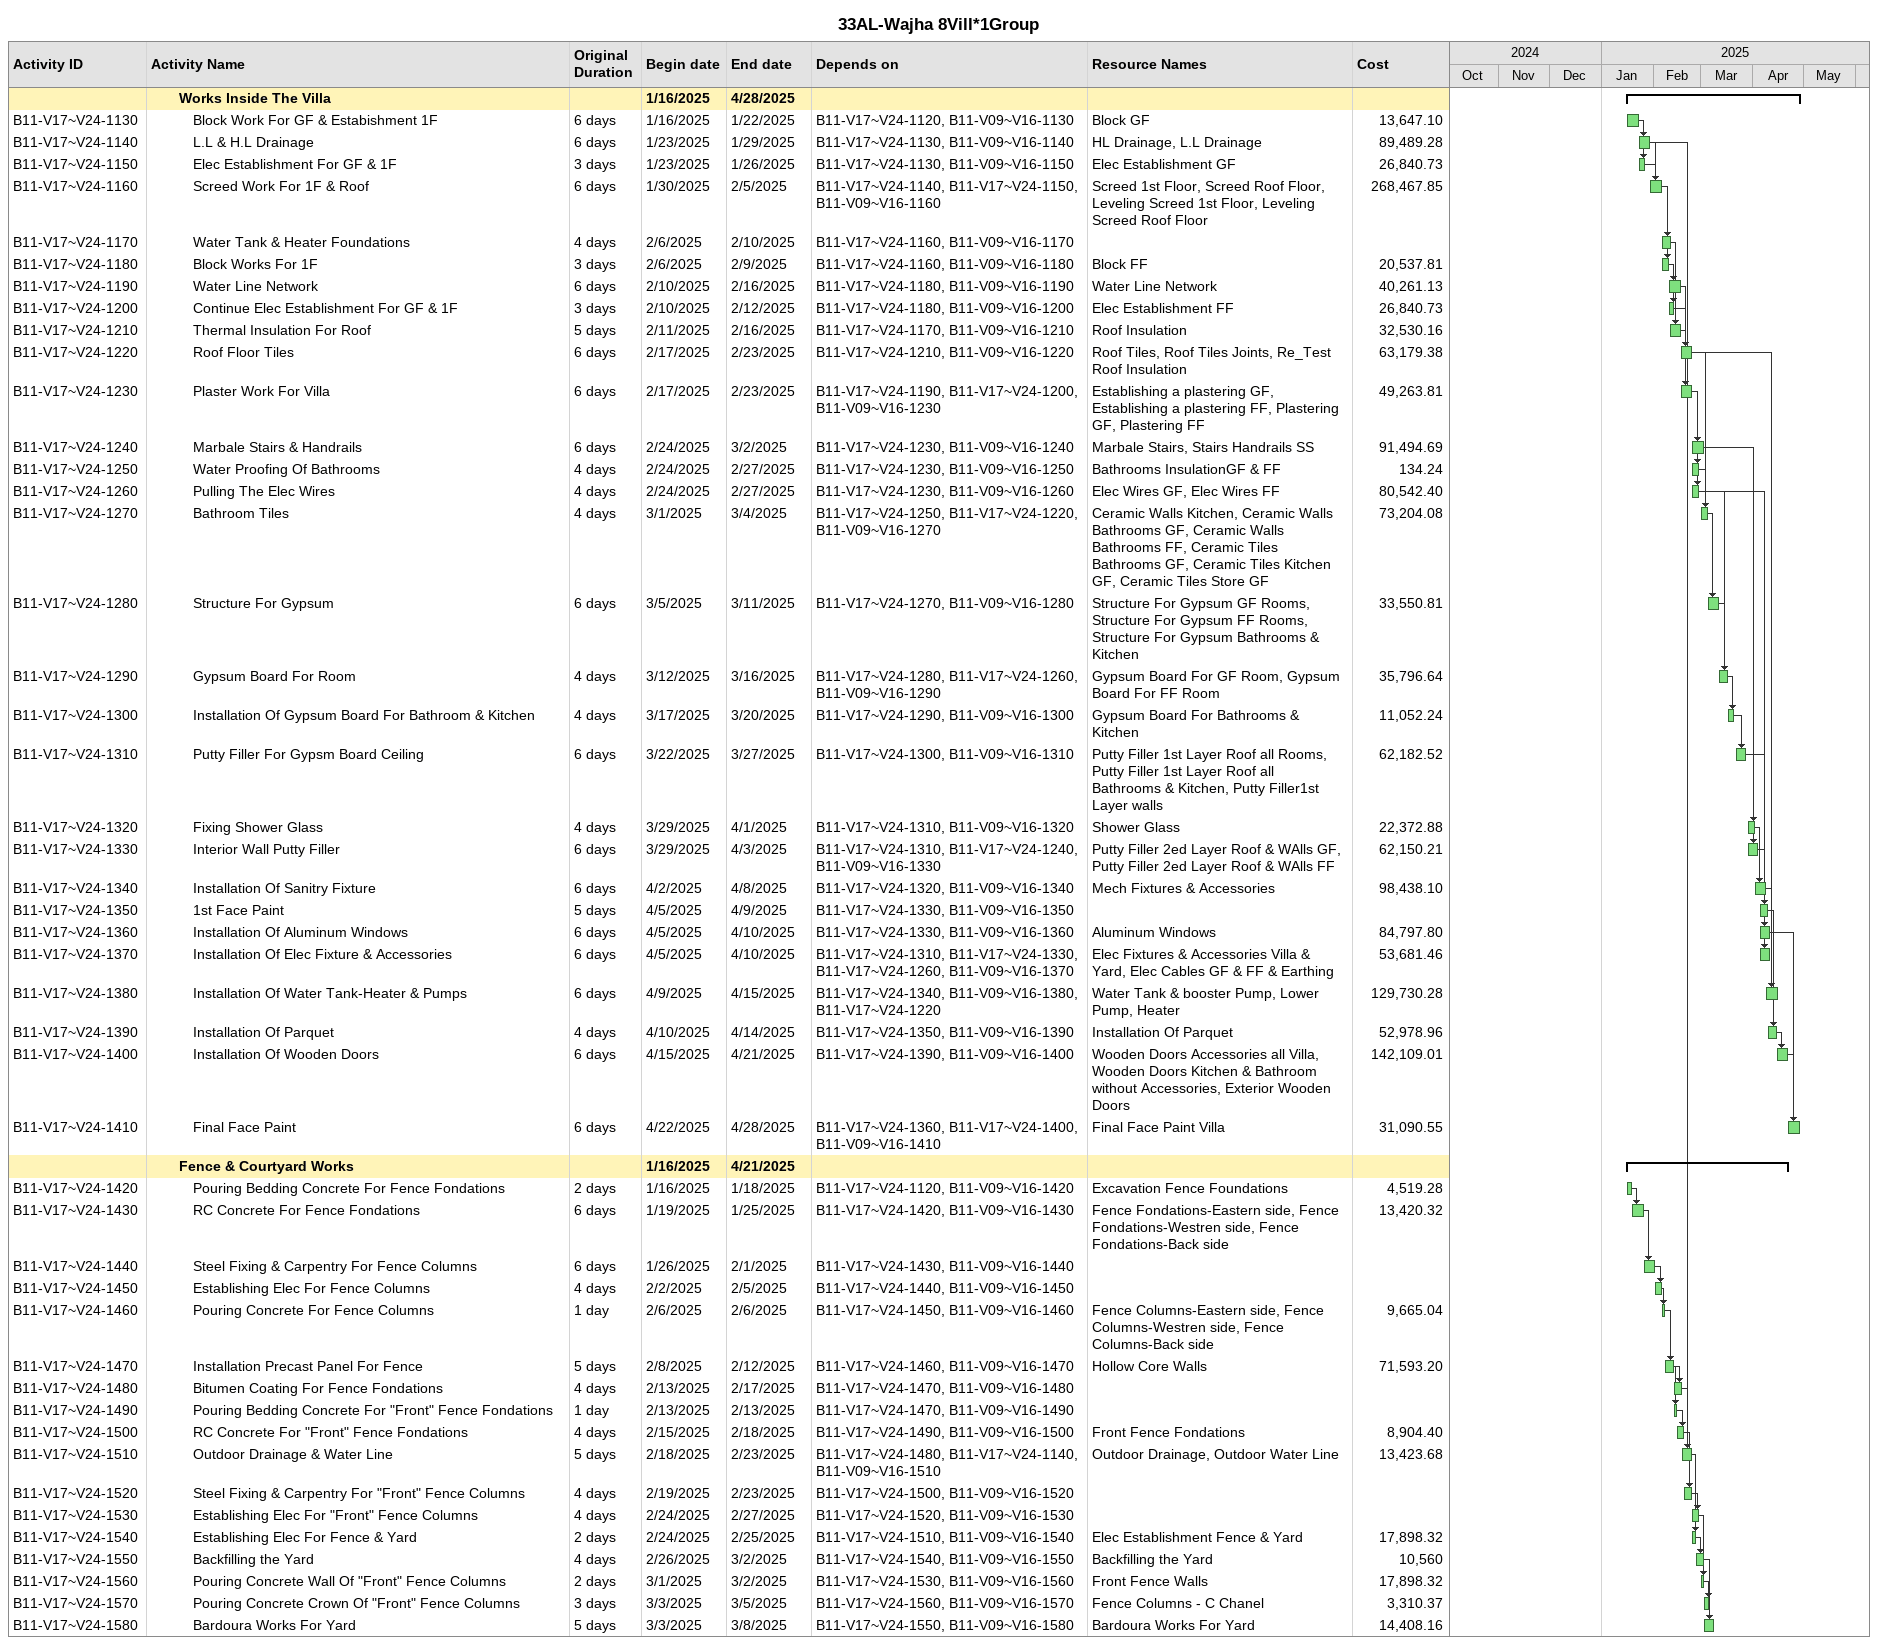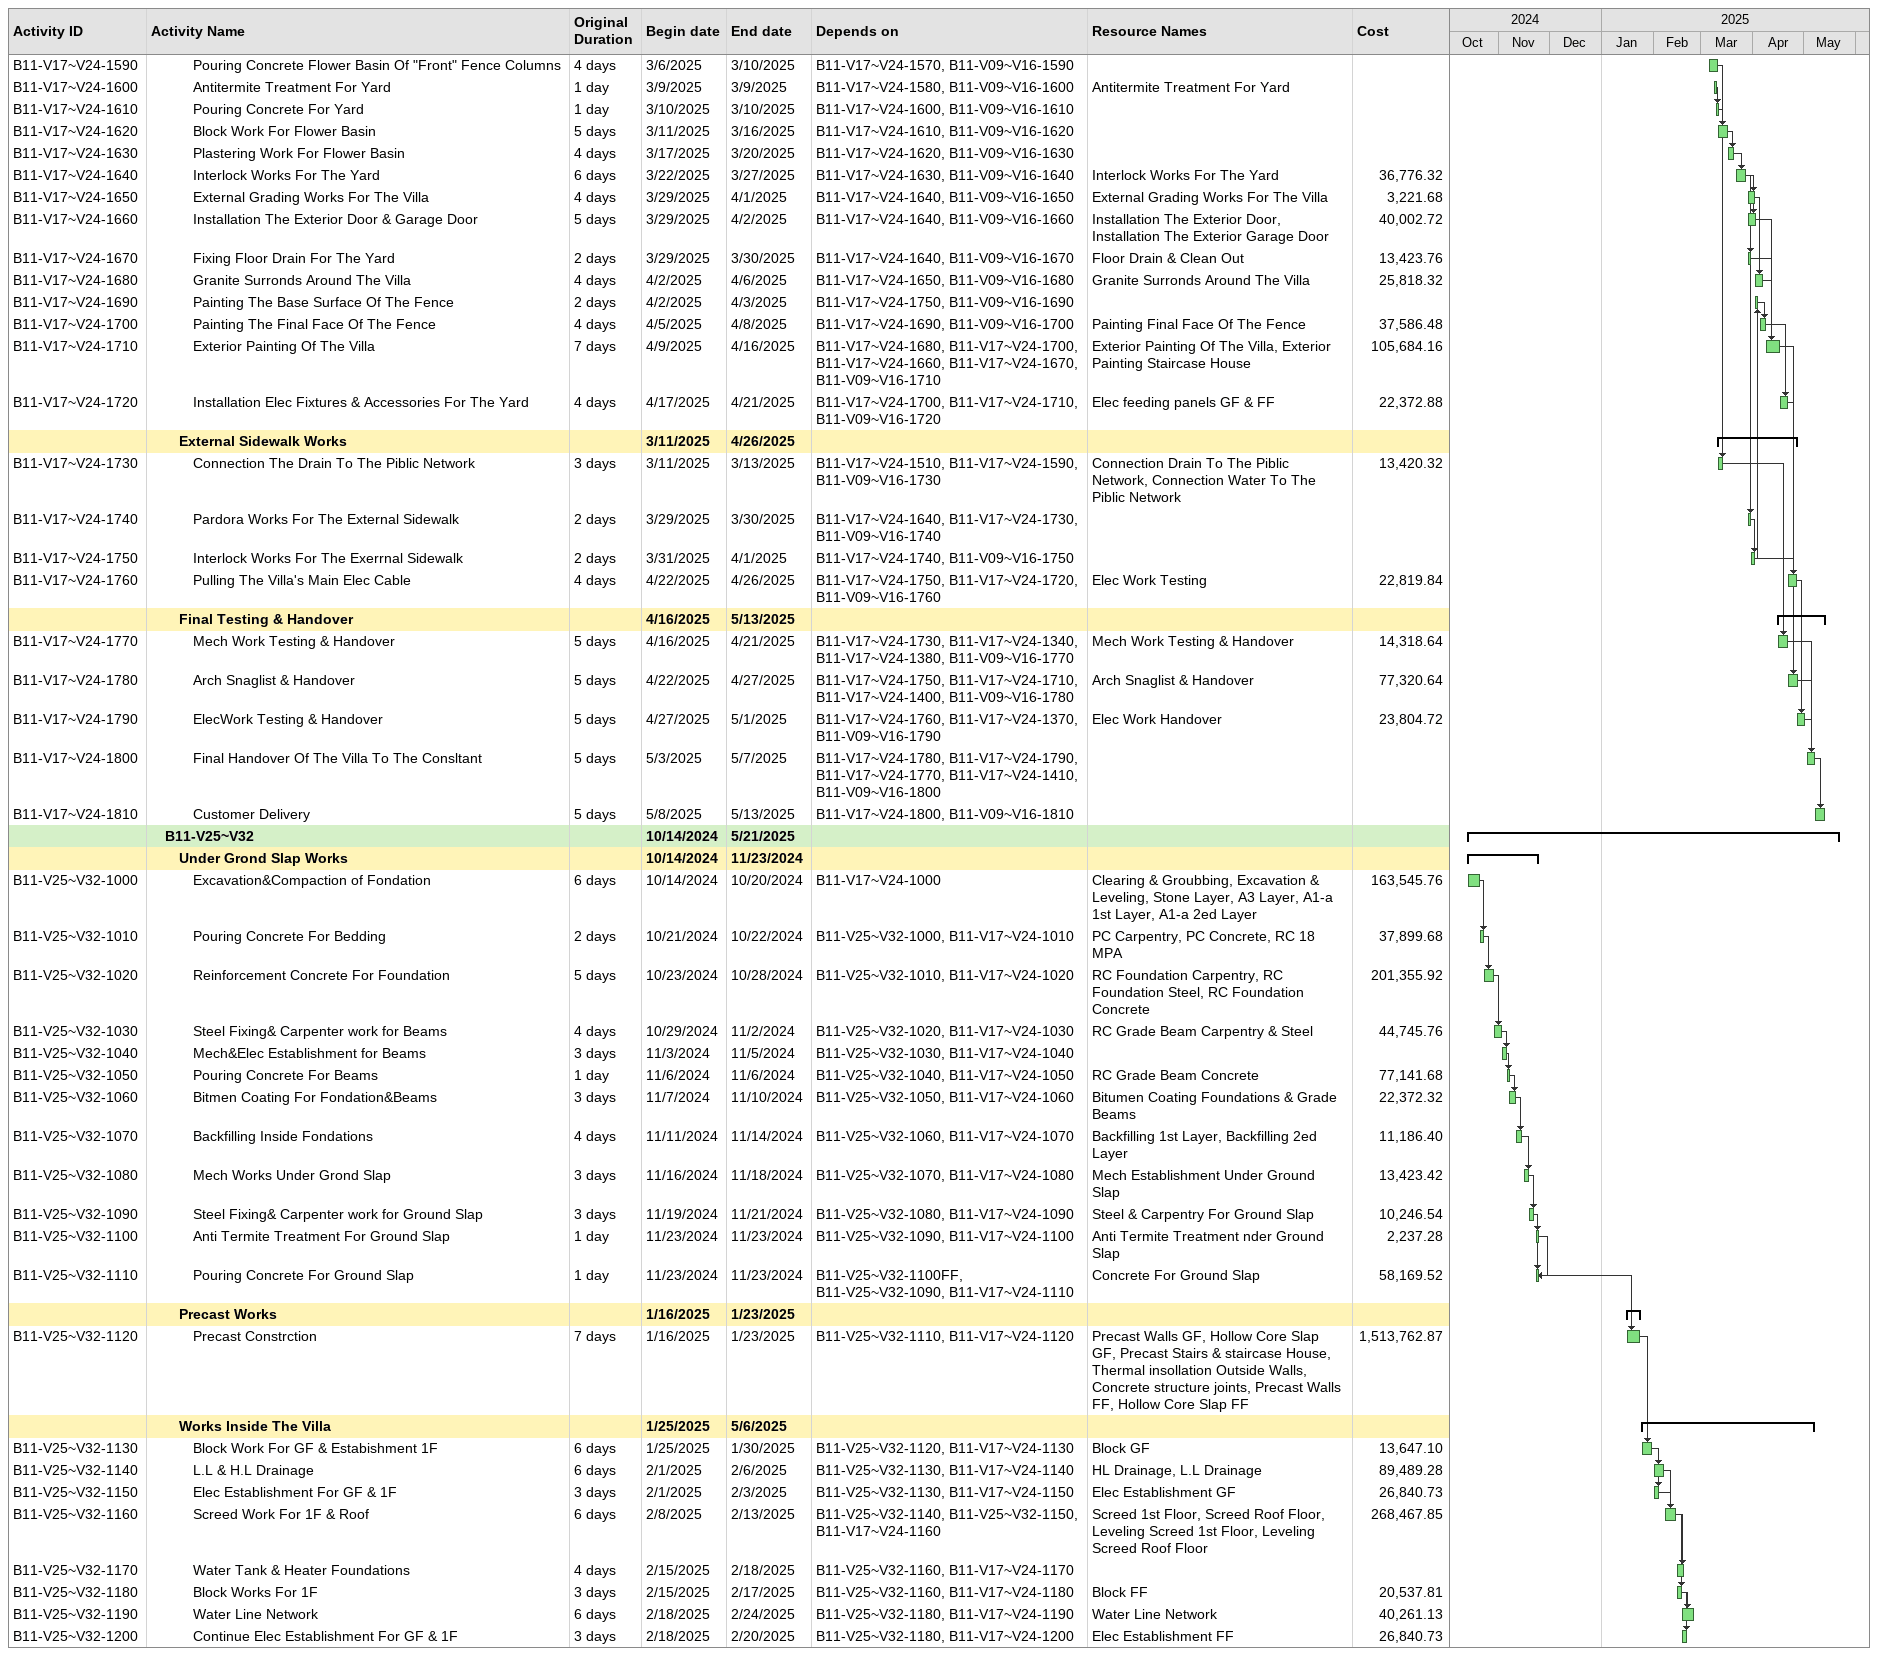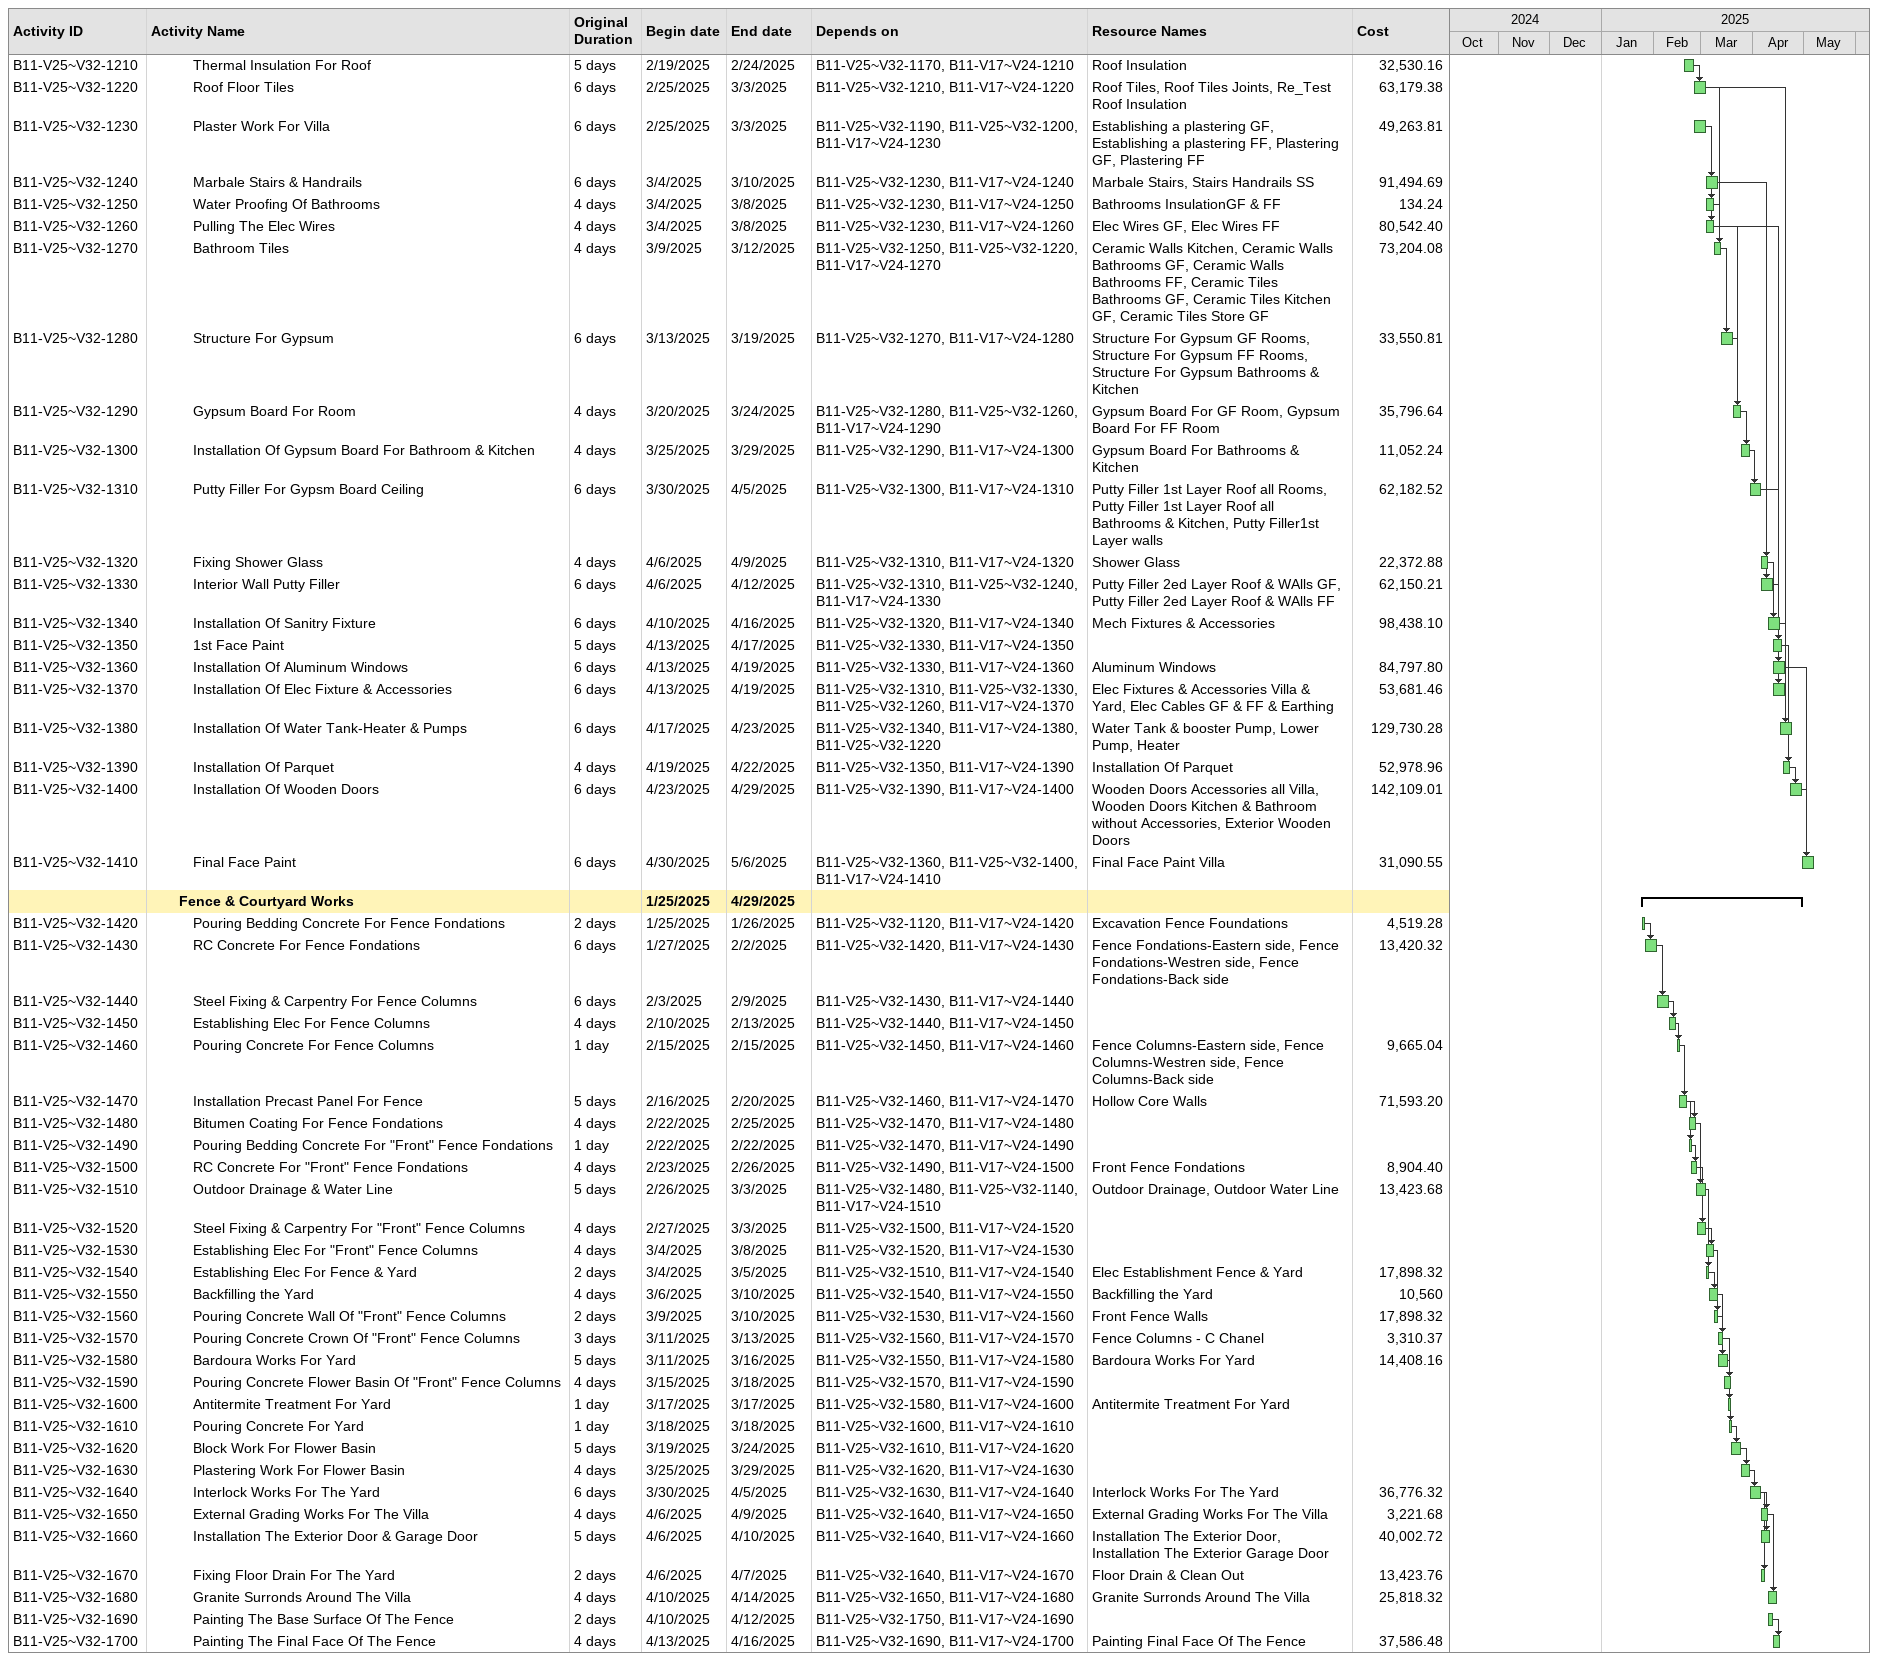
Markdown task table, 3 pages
33AL-Wajha 8Vill*1Group

| ID | Level | Task | Original duration | Start | Finish | Predecessors | Resources | Cost |
|---|---|---|---|---|---|---|---|---|
|  | 3 | **Works Inside The Villa** |  | 2025-01-16 | 2025-04-28 |  |  |  |
| B11-V17~V24-1130 | 4 | Block Work For GF & Estabishment 1F | 6d | 2025-01-16 | 2025-01-22 | B11-V17~V24-1120, B11-V09~V16-1130 | Block GF | 13647.10 |
| B11-V17~V24-1140 | 4 | L.L & H.L Drainage | 6d | 2025-01-23 | 2025-01-29 | B11-V17~V24-1130, B11-V09~V16-1140 | HL Drainage, L.L Drainage | 89489.28 |
| B11-V17~V24-1150 | 4 | Elec Establishment For GF & 1F | 3d | 2025-01-23 | 2025-01-26 | B11-V17~V24-1130, B11-V09~V16-1150 | Elec Establishment GF | 26840.73 |
| B11-V17~V24-1160 | 4 | Screed Work For 1F & Roof | 6d | 2025-01-30 | 2025-02-05 | B11-V17~V24-1140, B11-V17~V24-1150, B11-V09~V16-1160 | Screed 1st Floor, Screed Roof Floor, Leveling Screed 1st Floor, Leveling Screed Roof Floor | 268467.85 |
| B11-V17~V24-1170 | 4 | Water Tank & Heater Foundations | 4d | 2025-02-06 | 2025-02-10 | B11-V17~V24-1160, B11-V09~V16-1170 |  |  |
| B11-V17~V24-1180 | 4 | Block Works For 1F | 3d | 2025-02-06 | 2025-02-09 | B11-V17~V24-1160, B11-V09~V16-1180 | Block FF | 20537.81 |
| B11-V17~V24-1190 | 4 | Water Line Network | 6d | 2025-02-10 | 2025-02-16 | B11-V17~V24-1180, B11-V09~V16-1190 | Water Line Network | 40261.13 |
| B11-V17~V24-1200 | 4 | Continue Elec Establishment For GF & 1F | 3d | 2025-02-10 | 2025-02-12 | B11-V17~V24-1180, B11-V09~V16-1200 | Elec Establishment FF | 26840.73 |
| B11-V17~V24-1210 | 4 | Thermal Insulation For Roof | 5d | 2025-02-11 | 2025-02-16 | B11-V17~V24-1170, B11-V09~V16-1210 | Roof Insulation | 32530.16 |
| B11-V17~V24-1220 | 4 | Roof Floor Tiles | 6d | 2025-02-17 | 2025-02-23 | B11-V17~V24-1210, B11-V09~V16-1220 | Roof Tiles, Roof Tiles Joints, Re_Test Roof Insulation | 63179.38 |
| B11-V17~V24-1230 | 4 | Plaster Work For Villa | 6d | 2025-02-17 | 2025-02-23 | B11-V17~V24-1190, B11-V17~V24-1200, B11-V09~V16-1230 | Establishing a plastering GF, Establishing a plastering FF, Plastering GF, Plastering FF | 49263.81 |
| B11-V17~V24-1240 | 4 | Marbale Stairs & Handrails | 6d | 2025-02-24 | 2025-03-02 | B11-V17~V24-1230, B11-V09~V16-1240 | Marbale Stairs, Stairs Handrails SS | 91494.69 |
| B11-V17~V24-1250 | 4 | Water Proofing Of Bathrooms | 4d | 2025-02-24 | 2025-02-27 | B11-V17~V24-1230, B11-V09~V16-1250 | Bathrooms InsulationGF & FF | 134.24 |
| B11-V17~V24-1260 | 4 | Pulling The Elec Wires | 4d | 2025-02-24 | 2025-02-27 | B11-V17~V24-1230, B11-V09~V16-1260 | Elec Wires GF, Elec Wires FF | 80542.40 |
| B11-V17~V24-1270 | 4 | Bathroom Tiles | 4d | 2025-03-01 | 2025-03-04 | B11-V17~V24-1250, B11-V17~V24-1220, B11-V09~V16-1270 | Ceramic Walls Kitchen, Ceramic Walls Bathrooms GF, Ceramic Walls Bathrooms FF, Ceramic Tiles Bathrooms GF, Ceramic Tiles Kitchen GF, Ceramic Tiles Store GF | 73204.08 |
| B11-V17~V24-1280 | 4 | Structure For Gypsum | 6d | 2025-03-05 | 2025-03-11 | B11-V17~V24-1270, B11-V09~V16-1280 | Structure For Gypsum GF Rooms, Structure For Gypsum FF Rooms, Structure For Gypsum Bathrooms & Kitchen | 33550.81 |
| B11-V17~V24-1290 | 4 | Gypsum Board For Room | 4d | 2025-03-12 | 2025-03-16 | B11-V17~V24-1280, B11-V17~V24-1260, B11-V09~V16-1290 | Gypsum Board For GF Room, Gypsum Board For FF Room | 35796.64 |
| B11-V17~V24-1300 | 4 | Installation Of Gypsum Board For Bathroom & Kitchen | 4d | 2025-03-17 | 2025-03-20 | B11-V17~V24-1290, B11-V09~V16-1300 | Gypsum Board For Bathrooms & Kitchen | 11052.24 |
| B11-V17~V24-1310 | 4 | Putty Filler For Gypsm Board Ceiling | 6d | 2025-03-22 | 2025-03-27 | B11-V17~V24-1300, B11-V09~V16-1310 | Putty Filler 1st Layer Roof all Rooms, Putty Filler 1st Layer Roof all Bathrooms & Kitchen, Putty Filler1st Layer walls | 62182.52 |
| B11-V17~V24-1320 | 4 | Fixing Shower Glass | 4d | 2025-03-29 | 2025-04-01 | B11-V17~V24-1310, B11-V09~V16-1320 | Shower Glass | 22372.88 |
| B11-V17~V24-1330 | 4 | Interior Wall Putty Filler | 6d | 2025-03-29 | 2025-04-03 | B11-V17~V24-1310, B11-V17~V24-1240, B11-V09~V16-1330 | Putty Filler 2ed Layer Roof & WAlls GF, Putty Filler 2ed Layer Roof & WAlls FF | 62150.21 |
| B11-V17~V24-1340 | 4 | Installation Of Sanitry Fixture | 6d | 2025-04-02 | 2025-04-08 | B11-V17~V24-1320, B11-V09~V16-1340 | Mech Fixtures & Accessories | 98438.10 |
| B11-V17~V24-1350 | 4 | 1st Face Paint | 5d | 2025-04-05 | 2025-04-09 | B11-V17~V24-1330, B11-V09~V16-1350 |  |  |
| B11-V17~V24-1360 | 4 | Installation Of Aluminum Windows | 6d | 2025-04-05 | 2025-04-10 | B11-V17~V24-1330, B11-V09~V16-1360 | Aluminum Windows | 84797.80 |
| B11-V17~V24-1370 | 4 | Installation Of Elec Fixture & Accessories | 6d | 2025-04-05 | 2025-04-10 | B11-V17~V24-1310, B11-V17~V24-1330, B11-V17~V24-1260, B11-V09~V16-1370 | Elec Fixtures & Accessories Villa & Yard, Elec Cables GF & FF & Earthing | 53681.46 |
| B11-V17~V24-1380 | 4 | Installation Of Water Tank-Heater & Pumps | 6d | 2025-04-09 | 2025-04-15 | B11-V17~V24-1340, B11-V09~V16-1380, B11-V17~V24-1220 | Water Tank & booster Pump, Lower Pump, Heater | 129730.28 |
| B11-V17~V24-1390 | 4 | Installation Of Parquet | 4d | 2025-04-10 | 2025-04-14 | B11-V17~V24-1350, B11-V09~V16-1390 | Installation Of Parquet | 52978.96 |
| B11-V17~V24-1400 | 4 | Installation Of Wooden Doors | 6d | 2025-04-15 | 2025-04-21 | B11-V17~V24-1390, B11-V09~V16-1400 | Wooden Doors Accessories all Villa, Wooden Doors Kitchen & Bathroom without Accessories, Exterior Wooden Doors | 142109.01 |
| B11-V17~V24-1410 | 4 | Final Face Paint | 6d | 2025-04-22 | 2025-04-28 | B11-V17~V24-1360, B11-V17~V24-1400, B11-V09~V16-1410 | Final Face Paint Villa | 31090.55 |
|  | 3 | **Fence & Courtyard Works** |  | 2025-01-16 | 2025-04-21 |  |  |  |
| B11-V17~V24-1420 | 4 | Pouring Bedding Concrete For Fence Fondations | 2d | 2025-01-16 | 2025-01-18 | B11-V17~V24-1120, B11-V09~V16-1420 | Excavation Fence Foundations | 4519.28 |
| B11-V17~V24-1430 | 4 | RC Concrete For Fence Fondations | 6d | 2025-01-19 | 2025-01-25 | B11-V17~V24-1420, B11-V09~V16-1430 | Fence Fondations-Eastern side, Fence Fondations-Westren side, Fence Fondations-Back side | 13420.32 |
| B11-V17~V24-1440 | 4 | Steel Fixing & Carpentry For Fence Columns | 6d | 2025-01-26 | 2025-02-01 | B11-V17~V24-1430, B11-V09~V16-1440 |  |  |
| B11-V17~V24-1450 | 4 | Establishing Elec For Fence Columns | 4d | 2025-02-02 | 2025-02-05 | B11-V17~V24-1440, B11-V09~V16-1450 |  |  |
| B11-V17~V24-1460 | 4 | Pouring Concrete For Fence Columns | 1d | 2025-02-06 | 2025-02-06 | B11-V17~V24-1450, B11-V09~V16-1460 | Fence Columns-Eastern side, Fence Columns-Westren side, Fence Columns-Back side | 9665.04 |
| B11-V17~V24-1470 | 4 | Installation Precast Panel For Fence | 5d | 2025-02-08 | 2025-02-12 | B11-V17~V24-1460, B11-V09~V16-1470 | Hollow Core Walls | 71593.20 |
| B11-V17~V24-1480 | 4 | Bitumen Coating For Fence Fondations | 4d | 2025-02-13 | 2025-02-17 | B11-V17~V24-1470, B11-V09~V16-1480 |  |  |
| B11-V17~V24-1490 | 4 | Pouring Bedding Concrete For "Front" Fence Fondations | 1d | 2025-02-13 | 2025-02-13 | B11-V17~V24-1470, B11-V09~V16-1490 |  |  |
| B11-V17~V24-1500 | 4 | RC Concrete For "Front" Fence Fondations | 4d | 2025-02-15 | 2025-02-18 | B11-V17~V24-1490, B11-V09~V16-1500 | Front Fence Fondations | 8904.40 |
| B11-V17~V24-1510 | 4 | Outdoor Drainage & Water Line | 5d | 2025-02-18 | 2025-02-23 | B11-V17~V24-1480, B11-V17~V24-1140, B11-V09~V16-1510 | Outdoor Drainage, Outdoor Water Line | 13423.68 |
| B11-V17~V24-1520 | 4 | Steel Fixing & Carpentry For "Front" Fence Columns | 4d | 2025-02-19 | 2025-02-23 | B11-V17~V24-1500, B11-V09~V16-1520 |  |  |
| B11-V17~V24-1530 | 4 | Establishing Elec For "Front" Fence Columns | 4d | 2025-02-24 | 2025-02-27 | B11-V17~V24-1520, B11-V09~V16-1530 |  |  |
| B11-V17~V24-1540 | 4 | Establishing Elec For Fence & Yard | 2d | 2025-02-24 | 2025-02-25 | B11-V17~V24-1510, B11-V09~V16-1540 | Elec Establishment Fence & Yard | 17898.32 |
| B11-V17~V24-1550 | 4 | Backfilling the Yard | 4d | 2025-02-26 | 2025-03-02 | B11-V17~V24-1540, B11-V09~V16-1550 | Backfilling the Yard | 10560 |
| B11-V17~V24-1560 | 4 | Pouring Concrete Wall Of "Front" Fence Columns | 2d | 2025-03-01 | 2025-03-02 | B11-V17~V24-1530, B11-V09~V16-1560 | Front Fence Walls | 17898.32 |
| B11-V17~V24-1570 | 4 | Pouring Concrete Crown Of "Front" Fence Columns | 3d | 2025-03-03 | 2025-03-05 | B11-V17~V24-1560, B11-V09~V16-1570 | Fence Columns - C Chanel | 3310.37 |
| B11-V17~V24-1580 | 4 | Bardoura Works For Yard | 5d | 2025-03-03 | 2025-03-08 | B11-V17~V24-1550, B11-V09~V16-1580 | Bardoura Works For Yard | 14408.16 |
| B11-V17~V24-1590 | 4 | Pouring Concrete Flower Basin Of "Front" Fence Columns | 4d | 2025-03-06 | 2025-03-10 | B11-V17~V24-1570, B11-V09~V16-1590 |  |  |
| B11-V17~V24-1600 | 4 | Antitermite Treatment For Yard | 1d | 2025-03-09 | 2025-03-09 | B11-V17~V24-1580, B11-V09~V16-1600 | Antitermite Treatment For Yard |  |
| B11-V17~V24-1610 | 4 | Pouring Concrete For Yard | 1d | 2025-03-10 | 2025-03-10 | B11-V17~V24-1600, B11-V09~V16-1610 |  |  |
| B11-V17~V24-1620 | 4 | Block Work For Flower Basin | 5d | 2025-03-11 | 2025-03-16 | B11-V17~V24-1610, B11-V09~V16-1620 |  |  |
| B11-V17~V24-1630 | 4 | Plastering Work For Flower Basin | 4d | 2025-03-17 | 2025-03-20 | B11-V17~V24-1620, B11-V09~V16-1630 |  |  |
| B11-V17~V24-1640 | 4 | Interlock Works For The Yard | 6d | 2025-03-22 | 2025-03-27 | B11-V17~V24-1630, B11-V09~V16-1640 | Interlock Works For The Yard | 36776.32 |
| B11-V17~V24-1650 | 4 | External Grading Works For The Villa | 4d | 2025-03-29 | 2025-04-01 | B11-V17~V24-1640, B11-V09~V16-1650 | External Grading Works For The Villa | 3221.68 |
| B11-V17~V24-1660 | 4 | Installation The Exterior Door & Garage Door | 5d | 2025-03-29 | 2025-04-02 | B11-V17~V24-1640, B11-V09~V16-1660 | Installation The Exterior Door, Installation The Exterior Garage Door | 40002.72 |
| B11-V17~V24-1670 | 4 | Fixing Floor Drain For The Yard | 2d | 2025-03-29 | 2025-03-30 | B11-V17~V24-1640, B11-V09~V16-1670 | Floor Drain & Clean Out | 13423.76 |
| B11-V17~V24-1680 | 4 | Granite Surronds Around The Villa | 4d | 2025-04-02 | 2025-04-06 | B11-V17~V24-1650, B11-V09~V16-1680 | Granite Surronds Around The Villa | 25818.32 |
| B11-V17~V24-1690 | 4 | Painting The Base Surface Of The Fence | 2d | 2025-04-02 | 2025-04-03 | B11-V17~V24-1750, B11-V09~V16-1690 |  |  |
| B11-V17~V24-1700 | 4 | Painting The Final Face Of The Fence | 4d | 2025-04-05 | 2025-04-08 | B11-V17~V24-1690, B11-V09~V16-1700 | Painting Final Face Of The Fence | 37586.48 |
| B11-V17~V24-1710 | 4 | Exterior Painting Of The Villa | 7d | 2025-04-09 | 2025-04-16 | B11-V17~V24-1680, B11-V17~V24-1700, B11-V17~V24-1660, B11-V17~V24-1670, B11-V09~V16-1710 | Exterior Painting Of The Villa, Exterior Painting Staircase House | 105684.16 |
| B11-V17~V24-1720 | 4 | Installation Elec Fixtures & Accessories For The Yard | 4d | 2025-04-17 | 2025-04-21 | B11-V17~V24-1700, B11-V17~V24-1710, B11-V09~V16-1720 | Elec feeding panels GF & FF | 22372.88 |
|  | 3 | **External Sidewalk Works** |  | 2025-03-11 | 2025-04-26 |  |  |  |
| B11-V17~V24-1730 | 4 | Connection The Drain To The Piblic Network | 3d | 2025-03-11 | 2025-03-13 | B11-V17~V24-1510, B11-V17~V24-1590, B11-V09~V16-1730 | Connection Drain To The Piblic Network, Connection Water To The Piblic Network | 13420.32 |
| B11-V17~V24-1740 | 4 | Pardora Works For The External Sidewalk | 2d | 2025-03-29 | 2025-03-30 | B11-V17~V24-1640, B11-V17~V24-1730, B11-V09~V16-1740 |  |  |
| B11-V17~V24-1750 | 4 | Interlock Works For The Exerrnal Sidewalk | 2d | 2025-03-31 | 2025-04-01 | B11-V17~V24-1740, B11-V09~V16-1750 |  |  |
| B11-V17~V24-1760 | 4 | Pulling The Villa's Main Elec Cable | 4d | 2025-04-22 | 2025-04-26 | B11-V17~V24-1750, B11-V17~V24-1720, B11-V09~V16-1760 | Elec Work Testing | 22819.84 |
|  | 3 | **Final Testing & Handover** |  | 2025-04-16 | 2025-05-13 |  |  |  |
| B11-V17~V24-1770 | 4 | Mech Work Testing & Handover | 5d | 2025-04-16 | 2025-04-21 | B11-V17~V24-1730, B11-V17~V24-1340, B11-V17~V24-1380, B11-V09~V16-1770 | Mech Work Testing & Handover | 14318.64 |
| B11-V17~V24-1780 | 4 | Arch Snaglist & Handover | 5d | 2025-04-22 | 2025-04-27 | B11-V17~V24-1750, B11-V17~V24-1710, B11-V17~V24-1400, B11-V09~V16-1780 | Arch Snaglist & Handover | 77320.64 |
| B11-V17~V24-1790 | 4 | ElecWork Testing & Handover | 5d | 2025-04-27 | 2025-05-01 | B11-V17~V24-1760, B11-V17~V24-1370, B11-V09~V16-1790 | Elec Work Handover | 23804.72 |
| B11-V17~V24-1800 | 4 | Final Handover Of The Villa To The Consltant | 5d | 2025-05-03 | 2025-05-07 | B11-V17~V24-1780, B11-V17~V24-1790, B11-V17~V24-1770, B11-V17~V24-1410, B11-V09~V16-1800 |  |  |
| B11-V17~V24-1810 | 4 | Customer Delivery | 5d | 2025-05-08 | 2025-05-13 | B11-V17~V24-1800, B11-V09~V16-1810 |  |  |
|  | 2 | **B11-V25~V32** |  | 2024-10-14 | 2025-05-21 |  |  |  |
|  | 3 | **Under Grond Slap Works** |  | 2024-10-14 | 2024-11-23 |  |  |  |
| B11-V25~V32-1000 | 4 | Excavation&Compaction of Fondation | 6d | 2024-10-14 | 2024-10-20 | B11-V17~V24-1000 | Clearing & Groubbing, Excavation & Leveling, Stone Layer, A3 Layer, A1-a 1st Layer, A1-a 2ed Layer | 163545.76 |
| B11-V25~V32-1010 | 4 | Pouring Concrete For Bedding | 2d | 2024-10-21 | 2024-10-22 | B11-V25~V32-1000, B11-V17~V24-1010 | PC Carpentry, PC Concrete, RC 18 MPA | 37899.68 |
| B11-V25~V32-1020 | 4 | Reinforcement Concrete For Foundation | 5d | 2024-10-23 | 2024-10-28 | B11-V25~V32-1010, B11-V17~V24-1020 | RC Foundation Carpentry, RC Foundation Steel, RC Foundation Concrete | 201355.92 |
| B11-V25~V32-1030 | 4 | Steel Fixing& Carpenter work for Beams | 4d | 2024-10-29 | 2024-11-02 | B11-V25~V32-1020, B11-V17~V24-1030 | RC Grade Beam Carpentry & Steel | 44745.76 |
| B11-V25~V32-1040 | 4 | Mech&Elec Establishment for Beams | 3d | 2024-11-03 | 2024-11-05 | B11-V25~V32-1030, B11-V17~V24-1040 |  |  |
| B11-V25~V32-1050 | 4 | Pouring Concrete For Beams | 1d | 2024-11-06 | 2024-11-06 | B11-V25~V32-1040, B11-V17~V24-1050 | RC Grade Beam Concrete | 77141.68 |
| B11-V25~V32-1060 | 4 | Bitmen Coating For Fondation&Beams | 3d | 2024-11-07 | 2024-11-10 | B11-V25~V32-1050, B11-V17~V24-1060 | Bitumen Coating Foundations & Grade Beams | 22372.32 |
| B11-V25~V32-1070 | 4 | Backfilling Inside Fondations | 4d | 2024-11-11 | 2024-11-14 | B11-V25~V32-1060, B11-V17~V24-1070 | Backfilling 1st Layer, Backfilling 2ed Layer | 11186.40 |
| B11-V25~V32-1080 | 4 | Mech Works Under Grond Slap | 3d | 2024-11-16 | 2024-11-18 | B11-V25~V32-1070, B11-V17~V24-1080 | Mech Establishment Under Ground Slap | 13423.42 |
| B11-V25~V32-1090 | 4 | Steel Fixing& Carpenter work for Ground Slap | 3d | 2024-11-19 | 2024-11-21 | B11-V25~V32-1080, B11-V17~V24-1090 | Steel & Carpentry For Ground Slap | 10246.54 |
| B11-V25~V32-1100 | 4 | Anti Termite Treatment For Ground Slap | 1d | 2024-11-23 | 2024-11-23 | B11-V25~V32-1090, B11-V17~V24-1100 | Anti Termite Treatment nder Ground Slap | 2237.28 |
| B11-V25~V32-1110 | 4 | Pouring Concrete For Ground Slap | 1d | 2024-11-23 | 2024-11-23 | B11-V25~V32-1100FF, B11-V25~V32-1090, B11-V17~V24-1110 | Concrete For Ground Slap | 58169.52 |
|  | 3 | **Precast Works** |  | 2025-01-16 | 2025-01-23 |  |  |  |
| B11-V25~V32-1120 | 4 | Precast Constrction | 7d | 2025-01-16 | 2025-01-23 | B11-V25~V32-1110, B11-V17~V24-1120 | Precast Walls GF, Hollow Core Slap GF, Precast Stairs & staircase House, Thermal insollation Outside Walls, Concrete structure joints, Precast Walls FF, Hollow Core Slap FF | 1513762.87 |
|  | 3 | **Works Inside The Villa** |  | 2025-01-25 | 2025-05-06 |  |  |  |
| B11-V25~V32-1130 | 4 | Block Work For GF & Estabishment 1F | 6d | 2025-01-25 | 2025-01-30 | B11-V25~V32-1120, B11-V17~V24-1130 | Block GF | 13647.10 |
| B11-V25~V32-1140 | 4 | L.L & H.L Drainage | 6d | 2025-02-01 | 2025-02-06 | B11-V25~V32-1130, B11-V17~V24-1140 | HL Drainage, L.L Drainage | 89489.28 |
| B11-V25~V32-1150 | 4 | Elec Establishment For GF & 1F | 3d | 2025-02-01 | 2025-02-03 | B11-V25~V32-1130, B11-V17~V24-1150 | Elec Establishment GF | 26840.73 |
| B11-V25~V32-1160 | 4 | Screed Work For 1F & Roof | 6d | 2025-02-08 | 2025-02-13 | B11-V25~V32-1140, B11-V25~V32-1150, B11-V17~V24-1160 | Screed 1st Floor, Screed Roof Floor, Leveling Screed 1st Floor, Leveling Screed Roof Floor | 268467.85 |
| B11-V25~V32-1170 | 4 | Water Tank & Heater Foundations | 4d | 2025-02-15 | 2025-02-18 | B11-V25~V32-1160, B11-V17~V24-1170 |  |  |
| B11-V25~V32-1180 | 4 | Block Works For 1F | 3d | 2025-02-15 | 2025-02-17 | B11-V25~V32-1160, B11-V17~V24-1180 | Block FF | 20537.81 |
| B11-V25~V32-1190 | 4 | Water Line Network | 6d | 2025-02-18 | 2025-02-24 | B11-V25~V32-1180, B11-V17~V24-1190 | Water Line Network | 40261.13 |
| B11-V25~V32-1200 | 4 | Continue Elec Establishment For GF & 1F | 3d | 2025-02-18 | 2025-02-20 | B11-V25~V32-1180, B11-V17~V24-1200 | Elec Establishment FF | 26840.73 |
| B11-V25~V32-1210 | 4 | Thermal Insulation For Roof | 5d | 2025-02-19 | 2025-02-24 | B11-V25~V32-1170, B11-V17~V24-1210 | Roof Insulation | 32530.16 |
| B11-V25~V32-1220 | 4 | Roof Floor Tiles | 6d | 2025-02-25 | 2025-03-03 | B11-V25~V32-1210, B11-V17~V24-1220 | Roof Tiles, Roof Tiles Joints, Re_Test Roof Insulation | 63179.38 |
| B11-V25~V32-1230 | 4 | Plaster Work For Villa | 6d | 2025-02-25 | 2025-03-03 | B11-V25~V32-1190, B11-V25~V32-1200, B11-V17~V24-1230 | Establishing a plastering GF, Establishing a plastering FF, Plastering GF, Plastering FF | 49263.81 |
| B11-V25~V32-1240 | 4 | Marbale Stairs & Handrails | 6d | 2025-03-04 | 2025-03-10 | B11-V25~V32-1230, B11-V17~V24-1240 | Marbale Stairs, Stairs Handrails SS | 91494.69 |
| B11-V25~V32-1250 | 4 | Water Proofing Of Bathrooms | 4d | 2025-03-04 | 2025-03-08 | B11-V25~V32-1230, B11-V17~V24-1250 | Bathrooms InsulationGF & FF | 134.24 |
| B11-V25~V32-1260 | 4 | Pulling The Elec Wires | 4d | 2025-03-04 | 2025-03-08 | B11-V25~V32-1230, B11-V17~V24-1260 | Elec Wires GF, Elec Wires FF | 80542.40 |
| B11-V25~V32-1270 | 4 | Bathroom Tiles | 4d | 2025-03-09 | 2025-03-12 | B11-V25~V32-1250, B11-V25~V32-1220, B11-V17~V24-1270 | Ceramic Walls Kitchen, Ceramic Walls Bathrooms GF, Ceramic Walls Bathrooms FF, Ceramic Tiles Bathrooms GF, Ceramic Tiles Kitchen GF, Ceramic Tiles Store GF | 73204.08 |
| B11-V25~V32-1280 | 4 | Structure For Gypsum | 6d | 2025-03-13 | 2025-03-19 | B11-V25~V32-1270, B11-V17~V24-1280 | Structure For Gypsum GF Rooms, Structure For Gypsum FF Rooms, Structure For Gypsum Bathrooms & Kitchen | 33550.81 |
| B11-V25~V32-1290 | 4 | Gypsum Board For Room | 4d | 2025-03-20 | 2025-03-24 | B11-V25~V32-1280, B11-V25~V32-1260, B11-V17~V24-1290 | Gypsum Board For GF Room, Gypsum Board For FF Room | 35796.64 |
| B11-V25~V32-1300 | 4 | Installation Of Gypsum Board For Bathroom & Kitchen | 4d | 2025-03-25 | 2025-03-29 | B11-V25~V32-1290, B11-V17~V24-1300 | Gypsum Board For Bathrooms & Kitchen | 11052.24 |
| B11-V25~V32-1310 | 4 | Putty Filler For Gypsm Board Ceiling | 6d | 2025-03-30 | 2025-04-05 | B11-V25~V32-1300, B11-V17~V24-1310 | Putty Filler 1st Layer Roof all Rooms, Putty Filler 1st Layer Roof all Bathrooms & Kitchen, Putty Filler1st Layer walls | 62182.52 |
| B11-V25~V32-1320 | 4 | Fixing Shower Glass | 4d | 2025-04-06 | 2025-04-09 | B11-V25~V32-1310, B11-V17~V24-1320 | Shower Glass | 22372.88 |
| B11-V25~V32-1330 | 4 | Interior Wall Putty Filler | 6d | 2025-04-06 | 2025-04-12 | B11-V25~V32-1310, B11-V25~V32-1240, B11-V17~V24-1330 | Putty Filler 2ed Layer Roof & WAlls GF, Putty Filler 2ed Layer Roof & WAlls FF | 62150.21 |
| B11-V25~V32-1340 | 4 | Installation Of Sanitry Fixture | 6d | 2025-04-10 | 2025-04-16 | B11-V25~V32-1320, B11-V17~V24-1340 | Mech Fixtures & Accessories | 98438.10 |
| B11-V25~V32-1350 | 4 | 1st Face Paint | 5d | 2025-04-13 | 2025-04-17 | B11-V25~V32-1330, B11-V17~V24-1350 |  |  |
| B11-V25~V32-1360 | 4 | Installation Of Aluminum Windows | 6d | 2025-04-13 | 2025-04-19 | B11-V25~V32-1330, B11-V17~V24-1360 | Aluminum Windows | 84797.80 |
| B11-V25~V32-1370 | 4 | Installation Of Elec Fixture & Accessories | 6d | 2025-04-13 | 2025-04-19 | B11-V25~V32-1310, B11-V25~V32-1330, B11-V25~V32-1260, B11-V17~V24-1370 | Elec Fixtures & Accessories Villa & Yard, Elec Cables GF & FF & Earthing | 53681.46 |
| B11-V25~V32-1380 | 4 | Installation Of Water Tank-Heater & Pumps | 6d | 2025-04-17 | 2025-04-23 | B11-V25~V32-1340, B11-V17~V24-1380, B11-V25~V32-1220 | Water Tank & booster Pump, Lower Pump, Heater | 129730.28 |
| B11-V25~V32-1390 | 4 | Installation Of Parquet | 4d | 2025-04-19 | 2025-04-22 | B11-V25~V32-1350, B11-V17~V24-1390 | Installation Of Parquet | 52978.96 |
| B11-V25~V32-1400 | 4 | Installation Of Wooden Doors | 6d | 2025-04-23 | 2025-04-29 | B11-V25~V32-1390, B11-V17~V24-1400 | Wooden Doors Accessories all Villa, Wooden Doors Kitchen & Bathroom without Accessories, Exterior Wooden Doors | 142109.01 |
| B11-V25~V32-1410 | 4 | Final Face Paint | 6d | 2025-04-30 | 2025-05-06 | B11-V25~V32-1360, B11-V25~V32-1400, B11-V17~V24-1410 | Final Face Paint Villa | 31090.55 |
|  | 3 | **Fence & Courtyard Works** |  | 2025-01-25 | 2025-04-29 |  |  |  |
| B11-V25~V32-1420 | 4 | Pouring Bedding Concrete For Fence Fondations | 2d | 2025-01-25 | 2025-01-26 | B11-V25~V32-1120, B11-V17~V24-1420 | Excavation Fence Foundations | 4519.28 |
| B11-V25~V32-1430 | 4 | RC Concrete For Fence Fondations | 6d | 2025-01-27 | 2025-02-02 | B11-V25~V32-1420, B11-V17~V24-1430 | Fence Fondations-Eastern side, Fence Fondations-Westren side, Fence Fondations-Back side | 13420.32 |
| B11-V25~V32-1440 | 4 | Steel Fixing & Carpentry For Fence Columns | 6d | 2025-02-03 | 2025-02-09 | B11-V25~V32-1430, B11-V17~V24-1440 |  |  |
| B11-V25~V32-1450 | 4 | Establishing Elec For Fence Columns | 4d | 2025-02-10 | 2025-02-13 | B11-V25~V32-1440, B11-V17~V24-1450 |  |  |
| B11-V25~V32-1460 | 4 | Pouring Concrete For Fence Columns | 1d | 2025-02-15 | 2025-02-15 | B11-V25~V32-1450, B11-V17~V24-1460 | Fence Columns-Eastern side, Fence Columns-Westren side, Fence Columns-Back side | 9665.04 |
| B11-V25~V32-1470 | 4 | Installation Precast Panel For Fence | 5d | 2025-02-16 | 2025-02-20 | B11-V25~V32-1460, B11-V17~V24-1470 | Hollow Core Walls | 71593.20 |
| B11-V25~V32-1480 | 4 | Bitumen Coating For Fence Fondations | 4d | 2025-02-22 | 2025-02-25 | B11-V25~V32-1470, B11-V17~V24-1480 |  |  |
| B11-V25~V32-1490 | 4 | Pouring Bedding Concrete For "Front" Fence Fondations | 1d | 2025-02-22 | 2025-02-22 | B11-V25~V32-1470, B11-V17~V24-1490 |  |  |
| B11-V25~V32-1500 | 4 | RC Concrete For "Front" Fence Fondations | 4d | 2025-02-23 | 2025-02-26 | B11-V25~V32-1490, B11-V17~V24-1500 | Front Fence Fondations | 8904.40 |
| B11-V25~V32-1510 | 4 | Outdoor Drainage & Water Line | 5d | 2025-02-26 | 2025-03-03 | B11-V25~V32-1480, B11-V25~V32-1140, B11-V17~V24-1510 | Outdoor Drainage, Outdoor Water Line | 13423.68 |
| B11-V25~V32-1520 | 4 | Steel Fixing & Carpentry For "Front" Fence Columns | 4d | 2025-02-27 | 2025-03-03 | B11-V25~V32-1500, B11-V17~V24-1520 |  |  |
| B11-V25~V32-1530 | 4 | Establishing Elec For "Front" Fence Columns | 4d | 2025-03-04 | 2025-03-08 | B11-V25~V32-1520, B11-V17~V24-1530 |  |  |
| B11-V25~V32-1540 | 4 | Establishing Elec For Fence & Yard | 2d | 2025-03-04 | 2025-03-05 | B11-V25~V32-1510, B11-V17~V24-1540 | Elec Establishment Fence & Yard | 17898.32 |
| B11-V25~V32-1550 | 4 | Backfilling the Yard | 4d | 2025-03-06 | 2025-03-10 | B11-V25~V32-1540, B11-V17~V24-1550 | Backfilling the Yard | 10560 |
| B11-V25~V32-1560 | 4 | Pouring Concrete Wall Of "Front" Fence Columns | 2d | 2025-03-09 | 2025-03-10 | B11-V25~V32-1530, B11-V17~V24-1560 | Front Fence Walls | 17898.32 |
| B11-V25~V32-1570 | 4 | Pouring Concrete Crown Of "Front" Fence Columns | 3d | 2025-03-11 | 2025-03-13 | B11-V25~V32-1560, B11-V17~V24-1570 | Fence Columns - C Chanel | 3310.37 |
| B11-V25~V32-1580 | 4 | Bardoura Works For Yard | 5d | 2025-03-11 | 2025-03-16 | B11-V25~V32-1550, B11-V17~V24-1580 | Bardoura Works For Yard | 14408.16 |
| B11-V25~V32-1590 | 4 | Pouring Concrete Flower Basin Of "Front" Fence Columns | 4d | 2025-03-15 | 2025-03-18 | B11-V25~V32-1570, B11-V17~V24-1590 |  |  |
| B11-V25~V32-1600 | 4 | Antitermite Treatment For Yard | 1d | 2025-03-17 | 2025-03-17 | B11-V25~V32-1580, B11-V17~V24-1600 | Antitermite Treatment For Yard |  |
| B11-V25~V32-1610 | 4 | Pouring Concrete For Yard | 1d | 2025-03-18 | 2025-03-18 | B11-V25~V32-1600, B11-V17~V24-1610 |  |  |
| B11-V25~V32-1620 | 4 | Block Work For Flower Basin | 5d | 2025-03-19 | 2025-03-24 | B11-V25~V32-1610, B11-V17~V24-1620 |  |  |
| B11-V25~V32-1630 | 4 | Plastering Work For Flower Basin | 4d | 2025-03-25 | 2025-03-29 | B11-V25~V32-1620, B11-V17~V24-1630 |  |  |
| B11-V25~V32-1640 | 4 | Interlock Works For The Yard | 6d | 2025-03-30 | 2025-04-05 | B11-V25~V32-1630, B11-V17~V24-1640 | Interlock Works For The Yard | 36776.32 |
| B11-V25~V32-1650 | 4 | External Grading Works For The Villa | 4d | 2025-04-06 | 2025-04-09 | B11-V25~V32-1640, B11-V17~V24-1650 | External Grading Works For The Villa | 3221.68 |
| B11-V25~V32-1660 | 4 | Installation The Exterior Door & Garage Door | 5d | 2025-04-06 | 2025-04-10 | B11-V25~V32-1640, B11-V17~V24-1660 | Installation The Exterior Door, Installation The Exterior Garage Door | 40002.72 |
| B11-V25~V32-1670 | 4 | Fixing Floor Drain For The Yard | 2d | 2025-04-06 | 2025-04-07 | B11-V25~V32-1640, B11-V17~V24-1670 | Floor Drain & Clean Out | 13423.76 |
| B11-V25~V32-1680 | 4 | Granite Surronds Around The Villa | 4d | 2025-04-10 | 2025-04-14 | B11-V25~V32-1650, B11-V17~V24-1680 | Granite Surronds Around The Villa | 25818.32 |
| B11-V25~V32-1690 | 4 | Painting The Base Surface Of The Fence | 2d | 2025-04-10 | 2025-04-12 | B11-V25~V32-1750, B11-V17~V24-1690 |  |  |
| B11-V25~V32-1700 | 4 | Painting The Final Face Of The Fence | 4d | 2025-04-13 | 2025-04-16 | B11-V25~V32-1690, B11-V17~V24-1700 | Painting Final Face Of The Fence | 37586.48 |
